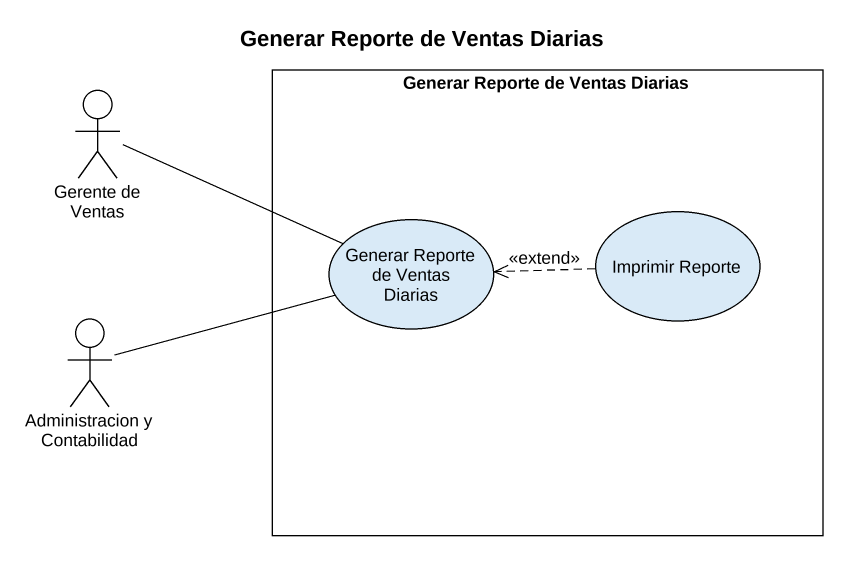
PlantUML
@startuml
title Generar Reporte de Ventas Diarias
actor "Gerente de Ventas" as Gerente_de_Ventas
rectangle "Generar Reporte de Ventas Diarias" as Generar_Reporte_de_Ventas {
  usecase "Generar Reporte de Ventas Diarias" as Generar_Reporte_de_Ventas_2
  usecase "Imprimir Reporte" as Imprimir_Reporte
}
actor "Administracion y Contabilidad" as Administracion_y
Gerente_de_Ventas -right- Generar_Reporte_de_Ventas_2
Imprimir_Reporte .left.> Generar_Reporte_de_Ventas_2 : <<extend>>
Administracion_y -right- Generar_Reporte_de_Ventas_2
@enduml
